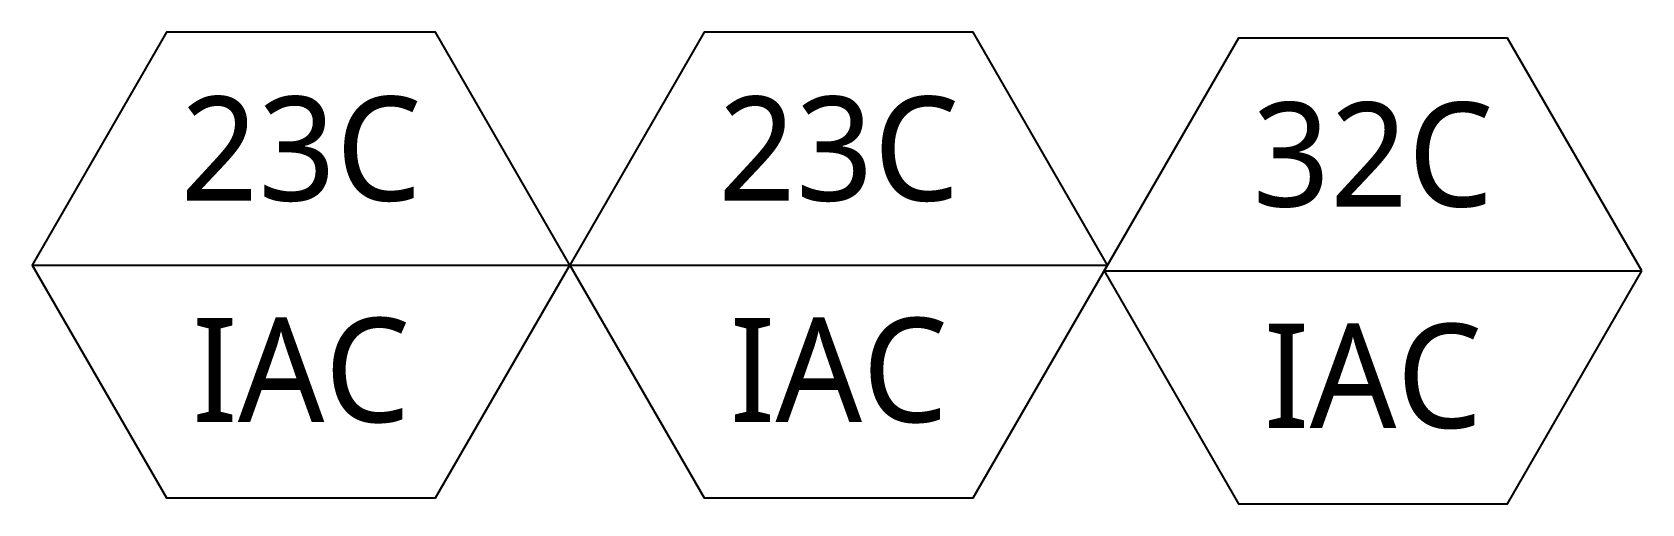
# Model space of a CAD drawing. Header units: millimetres. Extents: x 0 to 504600, y 0 to 118800.
# Drawn here: x 281845 to 289568, y 45505 to 47767 of the extents above; entities that cross this region are included whole.
import ezdxf
from ezdxf.enums import TextEntityAlignment as Align

# ---------------------------------------------------------------- set-up
doc = ezdxf.new("R2010")
doc.units = ezdxf.units.MM
doc.header["$LTSCALE"] = 200
doc.layers.add('LG-장비번호', color=7, linetype='Continuous')
doc.styles.add('SUNJIN', font='malgun.ttf')

# ---------------------------------------------------------------- blocks, each defined once
blk = doc.blocks.new('장비번호')
at = {"layer": 'LG-장비번호', "color": 0}
blk.add_line((-516, 0), (516, 0), dxfattribs=at)
blk.add_lwpolyline([(516, 0), (258, 446.8), (-258, 446.8), (-516, 0), (-258, -446.8), (258, -446.8)], close=True, dxfattribs=at)

msp = doc.modelspace()

# ---------------------------------------------------------------- block references
at = {"layer": 'LG-장비번호', "color": 2, "xscale": 2.5, "yscale": 2.5, "zscale": 2.5}
for p in [(283134.8, 46649.9), (285714.6, 46649.9), (288278.3, 46621.8)]:
    msp.add_blockref('장비번호', p, dxfattribs=at)

# ---------------------------------------------------------------- texts
at = {"layer": 'LG-장비번호', "color": 2, "style": 'SUNJIN'}
for s, p in [('23C', (283134.8, 47208.5)), ('23C', (285714.6, 47208.5)), ('32C', (288278.3, 47180.5)), ('IAC', (283134.8, 46146.5)), ('IAC', (285714.6, 46146.5)), ('IAC', (288278.3, 46118.4))]:
    msp.add_text(s, height=500, dxfattribs=at).set_placement(p, align=Align.MIDDLE_CENTER)

doc.saveas('drawing.dxf')
